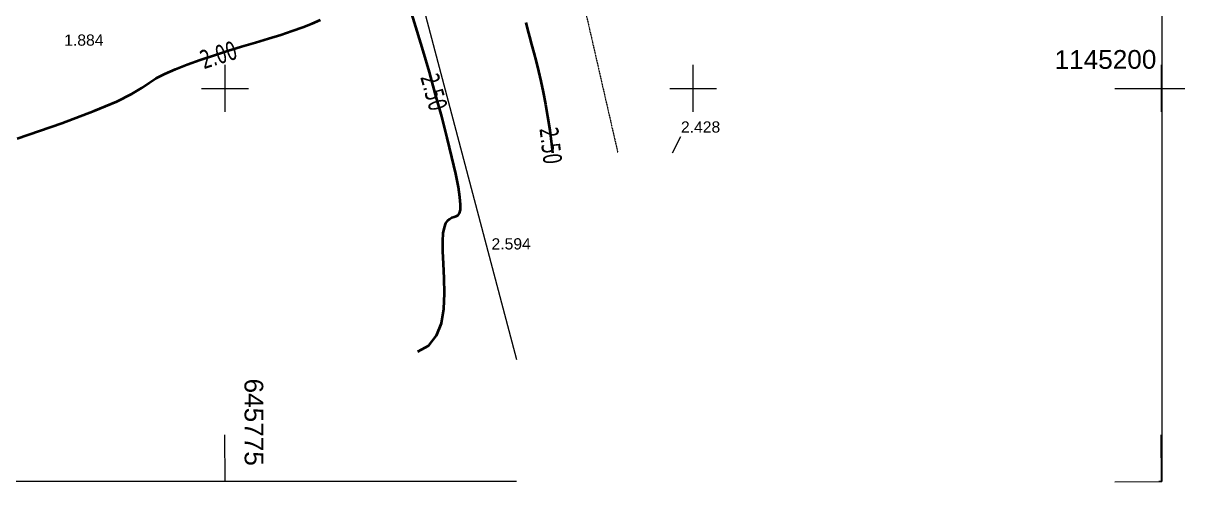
# Model space of a CAD drawing. Header units: millimetres. Extents: x 563604 to 809435, y 2337 to 1331933.
# Drawn here: x 741676 to 803704, y 1144927 to 1169411 of the extents above; entities that cross this region are included whole.
import ezdxf

# ---------------------------------------------------------------- set-up
doc = ezdxf.new("R2010")
doc.units = ezdxf.units.MM
doc.linetypes.add('IMPORT-TNM', pattern=[22.86, 12.7, -5.08, 0, -5.08])
for name, color, linetype, lineweight in [('CD TAI', 7, 'Continuous', 9), ('DM CAI-1', 9, 'Continuous', 35), ('Hbaixe-1', 253, 'Continuous', 9), ('khung-1', 253, 'Continuous', 9), ('MEP DUONG NHUA-1', 253, 'Continuous', 9), ('NCD', 7, 'Continuous', 9), ('NCV_TKCS_HIEN TRANG_251226_dwg-1', 253, 'Continuous', 9), ('NM-1', 253, 'IMPORT-TNM', 9), ('Text-1', 7, 'Continuous', 35)]:
    doc.layers.add(name, color=color, linetype=linetype, lineweight=lineweight)
doc.styles.add('Arial', font='arial_0.ttf', dxfattribs={"height": 600.128024})
doc.styles.add('Arial_1', font='arial_0.ttf', dxfattribs={"height": 1000.213374})
doc.styles.add('Tahoma', font='tahoma_0.ttf', dxfattribs={"width": 0.75, "height": 1000.213374})

# ---------------------------------------------------------------- blocks, each defined once
blk = doc.blocks.new('NCV_TKCS_HIEN TRANG_251226_dwg-1595164-TỔNG THỂ_HIỆN TRẠNG KHU ĐẤT')
at = {"layer": 'DM CAI-1', "flags": 128}
for points in [[(741351, 1163261), (743732, 1164078), (745462, 1164728), (746666, 1165239), (747473, 1165641), (748009, 1165961), (748401, 1166228), (748778, 1166471), (749242, 1166714), (749799, 1166959), (750430, 1167205), (751118, 1167450), (751845, 1167692), (752591, 1167929), (753340, 1168160), (754072, 1168381), (754772, 1168593), (755431, 1168798), (756045, 1168997), (756605, 1169194), (757108, 1169391), (757547, 1169592)], [(762748, 1151874), (763344, 1152205), (763752, 1152729), (764006, 1153397), (764136, 1154163), (764177, 1154978), (764160, 1155795), (764117, 1156564), (764081, 1157239), (764078, 1157782), (764109, 1158200), (764168, 1158511), (764249, 1158732), (764347, 1158881), (764457, 1158975), (764572, 1159032), (764688, 1159070), (764797, 1159108), (764894, 1159168), (764970, 1159275), (765018, 1159454), (765030, 1159728), (764998, 1160123), (764916, 1160661), (764775, 1161369), (764572, 1162258), (764316, 1163292), (764021, 1164425), (763699, 1165609), (763366, 1166797), (763032, 1167942), (762714, 1168995), (762422, 1169911)], [(768511, 1169448), (768607, 1169084), (768712, 1168693), (768825, 1168278), (768944, 1167836), (769067, 1167362), (769192, 1166855), (769317, 1166310), (769442, 1165726), (769563, 1165097), (769680, 1164422), (769791, 1163701), (769893, 1162948), (769947, 1162499)]]:
    blk.add_lwpolyline(points, dxfattribs=at)
at = {"layer": 'Hbaixe-1'}
blk.add_line((802477, 1144933), (802317, 1144933), dxfattribs=at)
at = {"layer": 'Hbaixe-1', "flags": 128}
blk.add_lwpolyline([(768013, 1144933), (563604, 1144933), (563604, 1331933), (802477, 1331933), (802477, 1144933)], dxfattribs=at)
at = {"layer": 'khung-1'}
for p, q in [((752454, 1164683), (752454, 1167183)), ((777454, 1164683), (777454, 1167183)), ((802454, 1164683), (802454, 1167183)), ((751204, 1165933), (753704, 1165933)), ((776204, 1165933), (778704, 1165933)), ((799977, 1165927), (802477, 1165933)), ((801204, 1165933), (803704, 1165933)), ((752454, 1144933), (752448, 1147434)), ((802454, 1144933), (802448, 1147434))]:
    blk.add_line(p, q, dxfattribs=at)
at = {"layer": 'khung-1', "flags": 128}
blk.add_lwpolyline([(799977, 1144927), (802477, 1144933), (802471, 1147434)], dxfattribs=at)
at = {"layer": 'MEP DUONG NHUA-1'}
blk.add_line((776352, 1162499), (776801, 1163361), dxfattribs=at)
at = {"layer": 'MEP DUONG NHUA-1', "flags": 128}
blk.add_lwpolyline([(716231, 1321592), (717133, 1319976), (720696, 1309814), (723367, 1301357), (725670, 1294397), (733749, 1266649), (735368, 1261955), (739458, 1249813), (743658, 1235751), (749920, 1214170), (754437, 1199109), (756929, 1191184), (760667, 1178214), (762673, 1171661), (768013, 1151456)], dxfattribs=at)
at = {"layer": 'NM-1'}
blk.add_line((770839, 1173792), (773427, 1162499), dxfattribs=at)
at = {"layer": 'CD TAI', "char_height": 600.1, "width": 2512.82, "attachment_point": 1, "rotation": 0.13459, "line_spacing_factor": 0.941778, "style": 'Arial'}
for s, insert in [('1.884', (743863, 1168808)), ('2.428', (776799, 1164168)), ('2.594', (766682, 1157928))]:
    blk.add_mtext(s, dxfattribs=dict(at, insert=insert))
at = {"layer": 'NCD', "char_height": 1000.2, "width": 2355.81, "attachment_point": 2, "line_spacing_factor": 0.994306, "style": 'Tahoma'}
for s, insert, rotation in [('2.00', (751951, 1168202), 17.61867), ('2.50', (764097, 1165868), 285.69816), ('2.50', (770351, 1162934), 276.90926)]:
    blk.add_mtext(s, dxfattribs=dict(at, insert=insert, rotation=rotation))
at = {"layer": 'Text-1', "char_height": 1000.2, "attachment_point": 1, "line_spacing_factor": 0.941778, "style": 'Arial_1'}
for s, insert, width, rotation in [('1145200', (796749, 1167970), 6514.73, 0.13459), ('645775', (754492, 1150439), 5584.05, 270.13459)]:
    blk.add_mtext(s, dxfattribs=dict(at, insert=insert, width=width, rotation=rotation))

msp = doc.modelspace()

# ---------------------------------------------------------------- block references
at = {"layer": 'NCV_TKCS_HIEN TRANG_251226_dwg-1'}
msp.add_blockref('NCV_TKCS_HIEN TRANG_251226_dwg-1595164-TỔNG THỂ_HIỆN TRẠNG KHU ĐẤT', (0, 0), dxfattribs=at)

doc.saveas('drawing.dxf')
